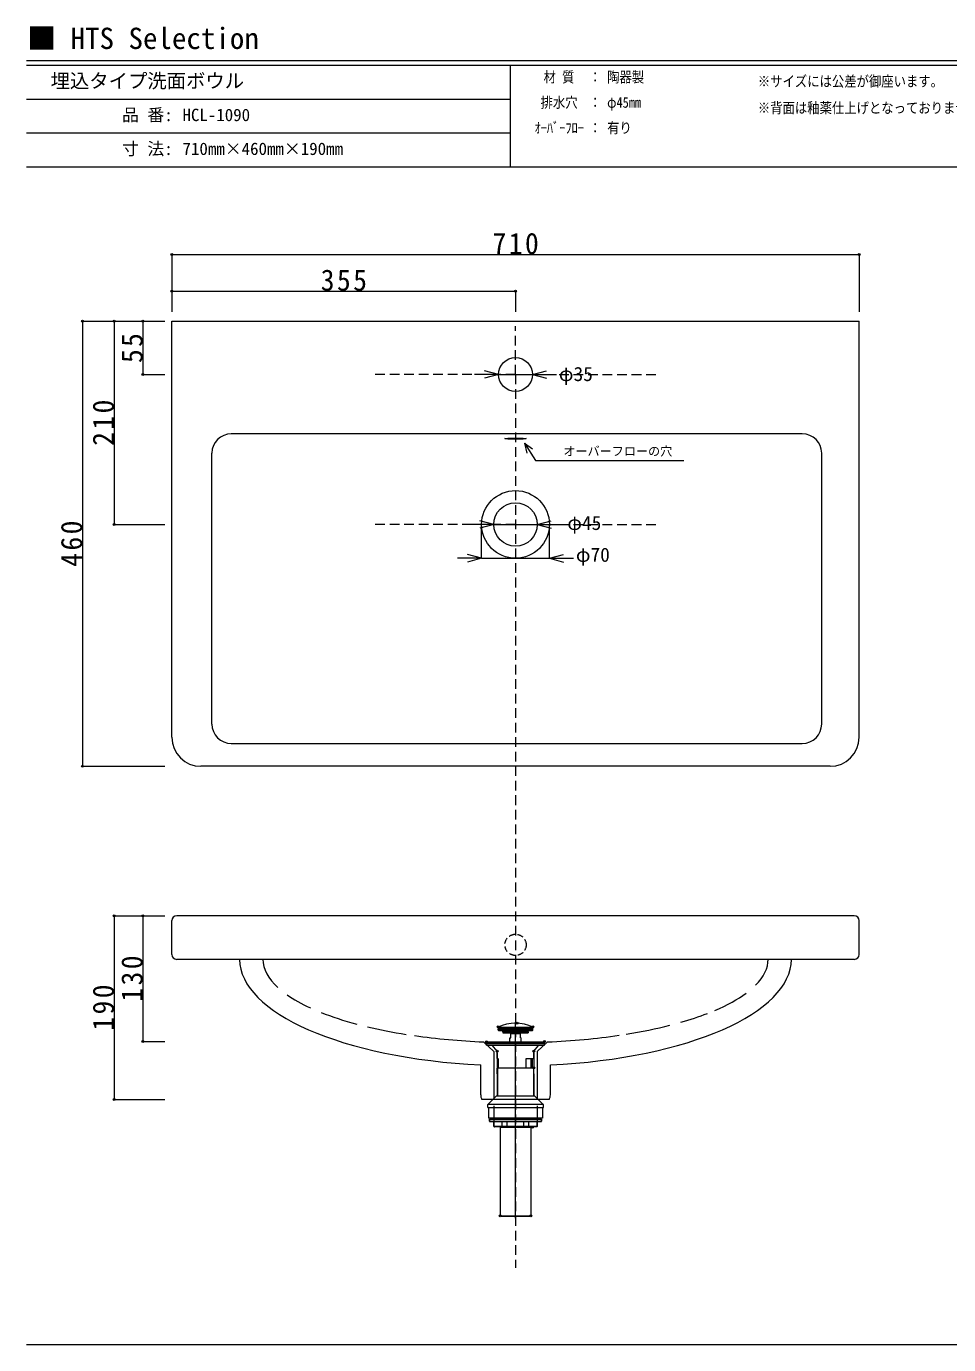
# Model space of a CAD drawing. Units: millimetres, scale not verified. Extents: x -1002 to 1002, y -687 to 676.
# Drawn here: x -1002 to -49, y -687 to 676 of the extents above; entities that cross this region are included whole.
import ezdxf
from ezdxf.enums import TextEntityAlignment as Align

# ---------------------------------------------------------------- set-up
doc = ezdxf.new("R2010")
doc.units = ezdxf.units.MM
doc.header["$LTSCALE"] = 5
doc.header["$PDMODE"] = 32
doc.header["$PDSIZE"] = 2
doc.linetypes.add('DASHED1', pattern=[1.8, 1.2, -0.6])
doc.linetypes.add('DASHED2', pattern=[3, 2, -1])
doc.layers.add('F-0', color=7, linetype='Continuous', lineweight=15)
doc.styles.add('ＭＳ ゴシック', font='')
doc.styles.get('ＭＳ ゴシック').set_extended_font_data('MS Gothic')

msp = doc.modelspace()

# ---------------------------------------------------------------- linework, layer by layer
at = {"layer": 'F-0'}
for p, q in [((1002.034, 640.036), (-1002.086, 640.036)), ((1002.034, 635.036), (-1002.086, 635.036)), ((-502.086, 635.036), (-502.086, 530.036)), ((-502.086, 600.036), (-1002.086, 600.036)), ((-502.086, 565.036), (-1002.086, 565.036)), ((1002.034, 530.036), (-1002.086, 530.036)), ((-851.732, 439.837), (-141.732, 439.837)), ((-851.732, 439.837), (-851.732, 380.638)), ((-141.732, 439.837), (-141.732, 380.638)), ((-851.732, 401.95), (-496.732, 401.95)), ((-851.732, 401.95), (-851.732, 380.638)), ((-496.732, 401.95), (-496.732, 380.638)), ((-944.133, 370.726), (-944.133, -89.274)), ((-944.133, 370.726), (-859.182, 370.726)), ((-911.277, 370.726), (-911.277, 160.726)), ((-911.277, 370.726), (-859.182, 370.726)), ((-881.678, 370.726), (-881.678, 315.726)), ((-881.678, 370.726), (-859.182, 370.726)), ((-851.732, 370.726), (-141.732, 370.726)), ((-851.732, -59.274), (-851.732, 370.726)), ((-141.732, -59.274), (-141.732, 370.726)), ((-881.678, 315.726), (-859.182, 315.726)), ((-514.232, 315.726), (-539.232, 315.726)), ((-514.232, 315.726), (-528.721, 319.609)), ((-514.232, 315.726), (-528.721, 311.844)), ((-514.232, 315.726), (-479.232, 315.726)), ((-479.232, 315.726), (-464.743, 319.609)), ((-479.232, 315.726), (-454.232, 315.726)), ((-479.232, 315.726), (-464.743, 311.844)), ((-200.421, 254.398), (-790.421, 254.398)), ((-810.421, -45.602), (-810.421, 234.398)), ((-487.536, 244.644), (-485.168, 234.381)), ((-487.536, 244.644), (-479.115, 238.854)), ((-180.421, -45.602), (-180.421, 234.398)), ((-519.232, 160.726), (-533.721, 164.609)), ((-474.232, 160.726), (-459.743, 164.609)), ((-911.277, 160.726), (-859.182, 160.726)), ((-519.232, 160.726), (-544.232, 160.726)), ((-519.232, 160.726), (-533.721, 156.844)), ((-531.732, 125.726), (-531.732, 160.726)), ((-519.232, 160.726), (-474.232, 160.726)), ((-474.232, 160.726), (-449.232, 160.726)), ((-474.232, 160.726), (-459.743, 156.844)), ((-461.732, 125.726), (-461.732, 160.726)), ((-531.732, 125.726), (-556.732, 125.726)), ((-531.732, 125.726), (-546.221, 129.609)), ((-531.732, 125.726), (-546.221, 121.844)), ((-531.732, 125.726), (-461.732, 125.726)), ((-461.732, 125.726), (-447.243, 129.609)), ((-461.732, 125.726), (-436.732, 125.726)), ((-461.732, 125.726), (-447.243, 121.844)), ((-790.421, -65.602), (-200.421, -65.602)), ((-944.133, -89.274), (-859.182, -89.274)), ((-171.732, -89.274), (-821.732, -89.274)), ((-911.277, -243.806), (-911.277, -433.806)), ((-911.277, -243.806), (-859.182, -243.806)), ((-881.678, -243.806), (-881.678, -373.806)), ((-881.678, -243.806), (-859.182, -243.806)), ((-146.732, -243.806), (-846.732, -243.806)), ((-851.732, -283.806), (-851.732, -248.806)), ((-141.732, -283.806), (-141.732, -248.806)), ((-146.732, -288.806), (-846.732, -288.806)), ((-496.732, -556.23), (-496.732, -353.793)), ((-514.732, -358.785), (-478.732, -358.785)), ((-514.732, -358.785), (-514.732, -359.785)), ((-514.732, -359.785), (-478.732, -359.785)), ((-514.732, -360.485), (-478.732, -360.485)), ((-514.732, -361.785), (-514.732, -360.485)), ((-514.732, -361.785), (-478.732, -361.785)), ((-514.532, -360.285), (-478.932, -360.285)), ((-514.232, -362.285), (-479.232, -362.285)), ((-509.732, -360.285), (-509.732, -359.785)), ((-509.732, -363.785), (-509.732, -362.285)), ((-509.732, -363.785), (-483.732, -363.785)), ((-509.732, -363.785), (-483.732, -363.785)), ((-509.732, -363.785), (-509.732, -364.785)), ((-509.732, -364.785), (-483.732, -364.785)), ((-501.732, -369.785), (-501.732, -364.79)), ((-491.732, -365.785), (-501.732, -365.785)), ((-491.732, -369.785), (-491.732, -364.79)), ((-483.732, -360.285), (-483.732, -359.785)), ((-483.732, -363.785), (-483.732, -362.285)), ((-483.732, -363.785), (-483.732, -364.785)), ((-478.732, -358.785), (-478.732, -359.785)), ((-478.732, -361.785), (-478.732, -360.485)), ((-881.678, -373.806), (-859.182, -373.806)), ((-529.7, -374.127), (-519.232, -384.127)), ((-526.732, -374.135), (-466.732, -374.135)), ((-526.732, -375.435), (-526.732, -374.135)), ((-526.732, -375.435), (-466.732, -375.435)), ((-525.25, -375.663), (-526.732, -375.435)), ((-525.25, -375.663), (-526.732, -375.435)), ((-526.732, -375.663), (-466.732, -375.663)), ((-526.732, -377.663), (-526.732, -375.663)), ((-526.732, -377.663), (-466.732, -377.663)), ((-515.732, -383.764), (-520.982, -377.663)), ((-502.632, -369.785), (-501.732, -369.785)), ((-502.632, -374.135), (-502.632, -369.785)), ((-491.732, -369.785), (-490.832, -369.785)), ((-490.832, -374.135), (-490.832, -369.785)), ((-477.732, -383.764), (-472.482, -377.663)), ((-474.232, -384.127), (-463.763, -374.127)), ((-468.214, -375.663), (-466.732, -375.435)), ((-468.214, -375.663), (-466.732, -375.435)), ((-466.732, -375.435), (-466.732, -374.135)), ((-466.732, -377.663), (-466.732, -375.663)), ((-519.232, -384.127), (-519.232, -417.531)), ((-515.732, -391.135), (-515.732, -383.764)), ((-515.732, -391.135), (-515.732, -383.764)), ((-515.732, -385.564), (-515.732, -401.931)), ((-514.431, -401.135), (-514.431, -391.135)), ((-485.859, -391.135), (-477.732, -391.135)), ((-485.859, -401.135), (-485.859, -391.135)), ((-480.43, -401.135), (-480.43, -391.135)), ((-479.033, -401.135), (-479.033, -391.135)), ((-477.732, -391.135), (-477.732, -383.764)), ((-477.732, -385.564), (-477.732, -401.931)), ((-474.232, -384.127), (-474.232, -417.531)), ((-532.732, -428.806), (-532.732, -397.935)), ((-477.732, -401.135), (-515.732, -401.135)), ((-515.732, -407.135), (-515.732, -401.135)), ((-515.732, -407.135), (-515.732, -401.135)), ((-515.732, -407.135), (-515.732, -429.887)), ((-515.232, -401.135), (-515.232, -407.135)), ((-515.232, -407.135), (-515.232, -429.887)), ((-478.232, -401.135), (-478.232, -407.135)), ((-478.232, -407.135), (-478.232, -429.887)), ((-477.732, -407.135), (-477.732, -401.135)), ((-477.732, -407.135), (-477.732, -429.887)), ((-460.732, -428.806), (-460.732, -397.935)), ((-519.232, -417.531), (-519.232, -433.806)), ((-474.232, -417.531), (-474.232, -433.806)), ((-911.277, -433.806), (-859.182, -433.806)), ((-522.732, -433.806), (-531.392, -433.806)), ((-525.423, -438.828), (-516.482, -429.887)), ((-462.072, -433.806), (-522.732, -433.806)), ((-516.482, -429.887), (-476.982, -429.887)), ((-468.04, -438.828), (-476.982, -429.887)), ((-467.982, -438.97), (-525.482, -438.97)), ((-525.482, -441.887), (-525.482, -438.97)), ((-525.482, -441.887), (-467.982, -441.887)), ((-468.04, -438.828), (-525.423, -438.828)), ((-524.732, -441.887), (-524.732, -452.887)), ((-519.232, -440.283), (-519.232, -456.558)), ((-474.232, -440.283), (-474.232, -456.558)), ((-468.732, -441.887), (-468.732, -452.887)), ((-467.982, -441.887), (-467.982, -438.97)), ((-468.732, -452.887), (-524.732, -452.887)), ((-523.732, -453.887), (-469.732, -453.887)), ((-523.732, -455.987), (-469.732, -455.987)), ((-523.232, -456.487), (-470.232, -456.487)), ((-522.982, -453.887), (-522.982, -452.887)), ((-519.232, -456.487), (-519.232, -461.387)), ((-519.232, -461.387), (-474.232, -461.387)), ((-519.052, -461.387), (-519.052, -456.487)), ((-474.732, -461.887), (-518.732, -461.887)), ((-512.482, -461.887), (-512.482, -553.935)), ((-512.482, -462.387), (-480.982, -462.387)), ((-512.232, -462.387), (-512.232, -461.887)), ((-510.352, -461.387), (-510.352, -456.487)), ((-505.432, -461.387), (-505.432, -456.487)), ((-488.032, -461.387), (-488.032, -456.487)), ((-483.112, -461.387), (-483.112, -456.487)), ((-481.232, -462.387), (-481.232, -461.887)), ((-480.982, -461.887), (-480.982, -553.935)), ((-474.412, -461.387), (-474.412, -456.487)), ((-474.232, -456.487), (-474.232, -461.387)), ((-470.482, -453.887), (-470.482, -452.887)), ((-512.482, -553.935), (-480.982, -553.935)), ((-512.281, -554.135), (-512.482, -553.935)), ((-512.281, -554.135), (-481.182, -554.135)), ((-481.182, -554.135), (-480.982, -553.935)), ((-1002.086, -687.064), (1002.034, -687.064))]:
    msp.add_line(p, q, dxfattribs=at)
at = {"layer": 'F-0', "linetype": 'DASHED2'}
for p, q in [((-496.732, 315.726), (-496.732, 365.726)), ((-496.732, 315.726), (-646.732, 315.726)), ((-496.732, 315.726), (-496.732, -607.565)), ((-496.732, 315.726), (-346.732, 315.726)), ((-496.732, 160.726), (-646.732, 160.726)), ((-496.732, 160.726), (-346.732, 160.726))]:
    msp.add_line(p, q, dxfattribs=at)
at = {"layer": 'F-0'}
for points in [[(-487.536, 244.644), (-475.957, 226.749), (-322.679, 226.749)], [(-523.732, -453.887), (-523.732, -455.987), (-523.732, -453.887)], [(-519.052, -461.387), (-519.051, -461.405), (-519.051, -461.423), (-519.049, -461.441), (-519.047, -461.459), (-519.044, -461.477), (-519.04, -461.495), (-519.036, -461.513), (-519.031, -461.53), (-519.026, -461.548), (-519.02, -461.565), (-519.013, -461.582), (-519.006, -461.599), (-518.998, -461.616), (-518.99, -461.632), (-518.981, -461.648), (-518.971, -461.664), (-518.961, -461.679), (-518.95, -461.694), (-518.939, -461.708), (-518.927, -461.722), (-518.915, -461.736), (-518.902, -461.749), (-518.888, -461.761), (-518.875, -461.773), (-518.86, -461.785), (-518.846, -461.796), (-518.831, -461.807), (-518.816, -461.816), (-518.8, -461.826), (-518.784, -461.834), (-518.768, -461.842), (-518.751, -461.85)], [(-518.727, -461.859), (-518.72, -461.862), (-518.714, -461.864), (-518.708, -461.866), (-518.701, -461.868), (-518.695, -461.87), (-518.688, -461.871), (-518.682, -461.873), (-518.675, -461.875), (-518.668, -461.876), (-518.662, -461.877), (-518.655, -461.879), (-518.649, -461.88), (-518.642, -461.881), (-518.635, -461.882), (-518.629, -461.883), (-518.622, -461.884), (-518.615, -461.885), (-518.608, -461.885), (-518.602, -461.886), (-518.595, -461.886), (-518.588, -461.887), (-518.582, -461.887), (-518.575, -461.887), (-518.568, -461.887)], [(-510.352, -461.387), (-510.352, -461.401), (-510.351, -461.416), (-510.351, -461.43), (-510.349, -461.445), (-510.348, -461.459), (-510.346, -461.473), (-510.344, -461.488), (-510.342, -461.502), (-510.339, -461.516), (-510.336, -461.53), (-510.332, -461.544), (-510.329, -461.558), (-510.325, -461.572), (-510.32, -461.586), (-510.316, -461.6), (-510.31, -461.613), (-510.305, -461.627), (-510.299, -461.64), (-510.293, -461.653), (-510.287, -461.666), (-510.28, -461.679), (-510.273, -461.692), (-510.265, -461.704), (-510.257, -461.716), (-510.249, -461.728), (-510.241, -461.74), (-510.232, -461.751), (-510.222, -461.762), (-510.213, -461.773), (-510.202, -461.783), (-510.192, -461.794), (-510.181, -461.803), (-510.17, -461.813), (-510.159, -461.822), (-510.147, -461.83), (-510.135, -461.838), (-510.122, -461.845), (-510.109, -461.852), (-510.096, -461.859)], [(-510.096, -461.859), (-510.083, -461.864), (-510.069, -461.869), (-510.055, -461.874), (-510.041, -461.878), (-510.027, -461.881), (-510.013, -461.884), (-509.998, -461.885), (-509.984, -461.887), (-509.97, -461.887)], [(-505.432, -461.387), (-505.432, -461.396), (-505.432, -461.406), (-505.432, -461.415), (-505.431, -461.424), (-505.431, -461.434), (-505.431, -461.443), (-505.431, -461.452), (-505.431, -461.462), (-505.43, -461.471), (-505.43, -461.48), (-505.43, -461.49), (-505.429, -461.499), (-505.429, -461.508), (-505.428, -461.518), (-505.428, -461.527), (-505.427, -461.536), (-505.426, -461.546), (-505.426, -461.555), (-505.425, -461.564), (-505.424, -461.574), (-505.424, -461.583), (-505.423, -461.592), (-505.422, -461.601), (-505.421, -461.611), (-505.42, -461.62), (-505.419, -461.629), (-505.418, -461.639), (-505.417, -461.648), (-505.416, -461.657), (-505.415, -461.666), (-505.413, -461.676), (-505.412, -461.685), (-505.411, -461.694), (-505.409, -461.703), (-505.408, -461.713), (-505.406, -461.722), (-505.404, -461.731), (-505.402, -461.74), (-505.4, -461.749)], [(-505.4, -461.749), (-505.398, -461.759), (-505.396, -461.768), (-505.394, -461.777), (-505.392, -461.786), (-505.389, -461.795), (-505.387, -461.804), (-505.384, -461.812), (-505.381, -461.821), (-505.378, -461.83), (-505.374, -461.838), (-505.37, -461.847), (-505.366, -461.857), (-505.36, -461.866), (-505.354, -461.874), (-505.347, -461.881), (-505.339, -461.885), (-505.331, -461.887)], [(-488.063, -461.749), (-488.065, -461.759), (-488.068, -461.768), (-488.07, -461.777), (-488.072, -461.786), (-488.075, -461.795), (-488.077, -461.804), (-488.08, -461.812), (-488.083, -461.821), (-488.086, -461.83), (-488.089, -461.838), (-488.094, -461.847), (-488.098, -461.857), (-488.104, -461.866), (-488.11, -461.874), (-488.117, -461.881), (-488.124, -461.885), (-488.133, -461.887)], [(-488.032, -461.387), (-488.032, -461.396), (-488.032, -461.406), (-488.032, -461.415), (-488.032, -461.424), (-488.032, -461.434), (-488.033, -461.443), (-488.033, -461.452), (-488.033, -461.462), (-488.033, -461.471), (-488.034, -461.48), (-488.034, -461.49), (-488.035, -461.499), (-488.035, -461.508), (-488.036, -461.518), (-488.036, -461.527), (-488.037, -461.536), (-488.037, -461.546), (-488.038, -461.555), (-488.039, -461.564), (-488.039, -461.574), (-488.04, -461.583), (-488.041, -461.592), (-488.042, -461.601), (-488.043, -461.611), (-488.043, -461.62), (-488.044, -461.629), (-488.045, -461.639), (-488.047, -461.648), (-488.048, -461.657), (-488.049, -461.666), (-488.05, -461.676), (-488.052, -461.685), (-488.053, -461.694), (-488.055, -461.703), (-488.056, -461.713), (-488.058, -461.722), (-488.06, -461.731), (-488.061, -461.74), (-488.063, -461.749)], [(-483.367, -461.859), (-483.381, -461.864), (-483.394, -461.869), (-483.408, -461.874), (-483.422, -461.878), (-483.437, -461.881), (-483.451, -461.884), (-483.465, -461.885), (-483.48, -461.887), (-483.494, -461.887)], [(-483.112, -461.387), (-483.112, -461.401), (-483.112, -461.416), (-483.113, -461.43), (-483.114, -461.445), (-483.116, -461.459), (-483.118, -461.473), (-483.12, -461.488), (-483.122, -461.502), (-483.125, -461.516), (-483.128, -461.53), (-483.131, -461.544), (-483.135, -461.558), (-483.139, -461.572), (-483.143, -461.586), (-483.148, -461.6), (-483.153, -461.613), (-483.159, -461.627), (-483.164, -461.64), (-483.171, -461.653), (-483.177, -461.666), (-483.184, -461.679), (-483.191, -461.692), (-483.198, -461.704), (-483.206, -461.716), (-483.215, -461.728), (-483.223, -461.74), (-483.232, -461.751), (-483.241, -461.762), (-483.251, -461.773), (-483.261, -461.783), (-483.272, -461.794), (-483.282, -461.803), (-483.294, -461.813), (-483.305, -461.822), (-483.317, -461.83), (-483.329, -461.838), (-483.341, -461.845), (-483.354, -461.852), (-483.367, -461.859)], [(-474.737, -461.859), (-474.743, -461.862), (-474.75, -461.864), (-474.756, -461.866), (-474.763, -461.868), (-474.769, -461.87), (-474.776, -461.871), (-474.782, -461.873), (-474.789, -461.875), (-474.795, -461.876), (-474.802, -461.877), (-474.808, -461.879), (-474.815, -461.88), (-474.822, -461.881), (-474.828, -461.882), (-474.835, -461.883), (-474.842, -461.884), (-474.848, -461.885), (-474.855, -461.885), (-474.862, -461.886), (-474.869, -461.886), (-474.875, -461.887), (-474.882, -461.887), (-474.889, -461.887), (-474.895, -461.887)], [(-474.412, -461.387), (-474.412, -461.405), (-474.413, -461.423), (-474.415, -461.441), (-474.417, -461.459), (-474.42, -461.477), (-474.423, -461.495), (-474.428, -461.513), (-474.432, -461.53), (-474.438, -461.548), (-474.444, -461.565), (-474.45, -461.582), (-474.458, -461.599), (-474.465, -461.616), (-474.474, -461.632), (-474.483, -461.648), (-474.493, -461.664), (-474.503, -461.679), (-474.514, -461.694), (-474.525, -461.708), (-474.537, -461.722), (-474.549, -461.736), (-474.562, -461.749), (-474.575, -461.761), (-474.589, -461.773), (-474.603, -461.785), (-474.618, -461.796), (-474.633, -461.807), (-474.648, -461.816), (-474.664, -461.826), (-474.68, -461.834), (-474.696, -461.842), (-474.712, -461.85)], [(-469.732, -453.887), (-469.732, -455.987), (-469.732, -453.887)]]:
    msp.add_lwpolyline(points, dxfattribs=at)
for centre, radius in [((-496.732, 315.726), 17.5), ((-496.732, 160.726), 35), ((-496.732, 160.726), 22.5)]:
    msp.add_circle(centre, radius, dxfattribs=at)
at = {"layer": 'F-0', "linetype": 'DASHED1'}
msp.add_circle((-496.732, -273.806), 11, dxfattribs=at)
at = {"layer": 'F-0'}
for centre, radius, start, end in [((-790.421, 234.398), 20, 90, 180), ((-200.421, 234.398), 20, 0, 90), ((-790.421, -45.602), 20, 180, 270), ((-200.421, -45.602), 20, 270, 0), ((-821.732, -59.274), 30, 180, 270), ((-171.732, -59.274), 30, 270, 0), ((-846.732, -248.806), 5, 90, 180), ((-146.732, -248.806), 5, 0, 90), ((-846.732, -283.806), 5, 180, 270), ((-146.732, -283.806), 5, 270, 0), ((-496.732, -397.285), 42.5, 64.94238, 115.05762), ((-514.532, -360.485), 0.2, 90, 180), ((-514.232, -361.785), 0.5, 180, 270), ((-479.232, -361.785), 0.5, 270, 0), ((-478.932, -360.485), 0.2, 0, 90), ((-522.732, -428.806), 10, 180, 210), ((-470.732, -428.806), 10, 330, 0), ((-525.282, -438.97), 0.2, 135, 180), ((-468.182, -438.97), 0.2, 0, 45), ((-523.232, -455.987), 0.5, 180, 270), ((-518.732, -461.387), 0.5, 180, 270), ((-518.569, -461.417), 0.47, 247.09102, 250.33614), ((-474.895, -461.417), 0.47, 289.66386, 292.90898), ((-474.732, -461.387), 0.5, 270, 0), ((-470.232, -455.987), 0.5, 270, 0)]:
    msp.add_arc(centre, radius, start, end, dxfattribs=at)
msp.add_ellipse((-496.732, 249.398), major_axis=(11, 0), ratio=0.05, dxfattribs=at)
for major_axis, ratio, start_param, end_param in [((285, 0), 0.386, 3.14159265, 4.58573485), ((261, 0), 0.32954, 3.14159265, 3.48811445), ((285, 0), 0.386, 4.83904311, 6.28318531), ((261, 0), 0.32954, 5.96679331, 6.28318531), ((261, 0), 0.32954, 3.58293483, 3.76510876), ((261, 0), 0.32954, 5.62251944, 5.86336393), ((261, 0), 0.32954, 3.83447312, 4.03302911), ((261, 0), 0.32954, 5.42627167, 5.57508546), ((261, 0), 0.32954, 4.08599906, 4.26468134), ((261, 0), 0.32954, 4.30116836, 4.58573485), ((261, 0), 0.32954, 4.83904311, 5.13528458), ((261, 0), 0.32954, 5.16555553, 5.3701402)]:
    msp.add_ellipse((-496.732, -288.806), major_axis=major_axis, ratio=ratio, start_param=start_param, end_param=end_param, dxfattribs=at)
for p in [(-851.732, 439.837), (-141.732, 439.837), (-851.732, 401.95), (-496.732, 401.95), (-944.133, 370.726), (-911.277, 370.726), (-881.678, 370.726), (-881.678, 315.726), (-911.277, 160.726), (-944.133, -89.274), (-911.277, -243.806), (-881.678, -243.806), (-494.875, -354.785), (-514.732, -358.628), (-478.732, -358.628), (-881.678, -373.806), (-526.732, -374.135), (-466.732, -373.806), (-515.732, -383.764), (-477.732, -383.764), (-477.732, -400.931), (-911.277, -433.806), (-479.125, -462.387), (-512.482, -553.935), (-480.982, -553.935)]:
    msp.add_point(p, dxfattribs=at)

# ---------------------------------------------------------------- texts
at = {"layer": 'F-0', "style": 'ＭＳ ゴシック'}
for s, height, p in [('■ HTS Selection', 21.99, (-1001.367, 645.583)), ('埋込タイプ洗面ボウル', 14.66, (-977.086, 607.536)), ('品 番:', 12.83, (-903.336, 573.786)), ('HCL-1090', 12.83, (-840.774, 573.786)), ('寸 法:', 12.83, (-903.336, 538.786)), ('710mm×460mm×190mm', 12.83, (-840.774, 538.786)), ('φ35', 14.66, (-451.932, 304.522)), ('φ45', 14.66, (-443.19, 150.62)), ('φ70', 14.66, (-434.381, 117.693))]:
    msp.add_text(s, height=height, dxfattribs=at).set_placement(p, align=Align.BOTTOM_LEFT)
at = {"layer": 'F-0', "style": 'ＭＳ ゴシック', "width": 0.85}
for s, p in [('材 質', (-467.711, 614.411)), ('：', (-420.836, 614.411)), ('陶器製', (-402.086, 614.411)), ('※サイズには公差が御座います。', (-246.359, 610.036)), ('排水穴', (-470.836, 588.161)), ('：', (-420.836, 588.161)), ('φ45mm', (-402.086, 588.161)), ('※背面は釉薬仕上げとなっておりません。', (-246.359, 582.536)), ('ｵｰﾊﾞｰﾌﾛｰ', (-477.086, 561.911)), ('：', (-420.836, 561.911)), ('有り', (-402.086, 561.911))]:
    msp.add_text(s, height=11, dxfattribs=at).set_placement(p, align=Align.BOTTOM_LEFT)
at = {"layer": 'F-0', "color": 4, "style": 'ＭＳ ゴシック'}
msp.add_text('オーバーフローの穴', height=9.164, dxfattribs=at).set_placement((-447.315, 229.009), align=Align.BOTTOM_LEFT)
at = {"layer": 'F-0', "color": 3, "char_height": 21.99, "attachment_point": 7, "style": 'ＭＳ ゴシック'}
for s, insert in [('\\T1.18;\\W0.95;710', (-520.482, 439.837)), ('\\T1.18;\\W0.95;355', (-697.982, 401.95))]:
    msp.add_mtext(s, dxfattribs=dict(at, insert=insert))
at = {"layer": 'F-0', "color": 3, "char_height": 21.99, "attachment_point": 7, "rotation": 90, "style": 'ＭＳ ゴシック'}
for s, insert in [('\\T1.17;\\W0.95;55', (-881.678, 327.601)), ('\\T1.18;\\W0.95;210', (-911.277, 241.976)), ('\\T1.18;\\W0.95;460', (-944.133, 116.976)), ('\\T1.18;\\W0.95;130', (-881.678, -332.556)), ('\\T1.18;\\W0.95;190', (-911.277, -362.556))]:
    msp.add_mtext(s, dxfattribs=dict(at, insert=insert))

doc.saveas('drawing.dxf')
